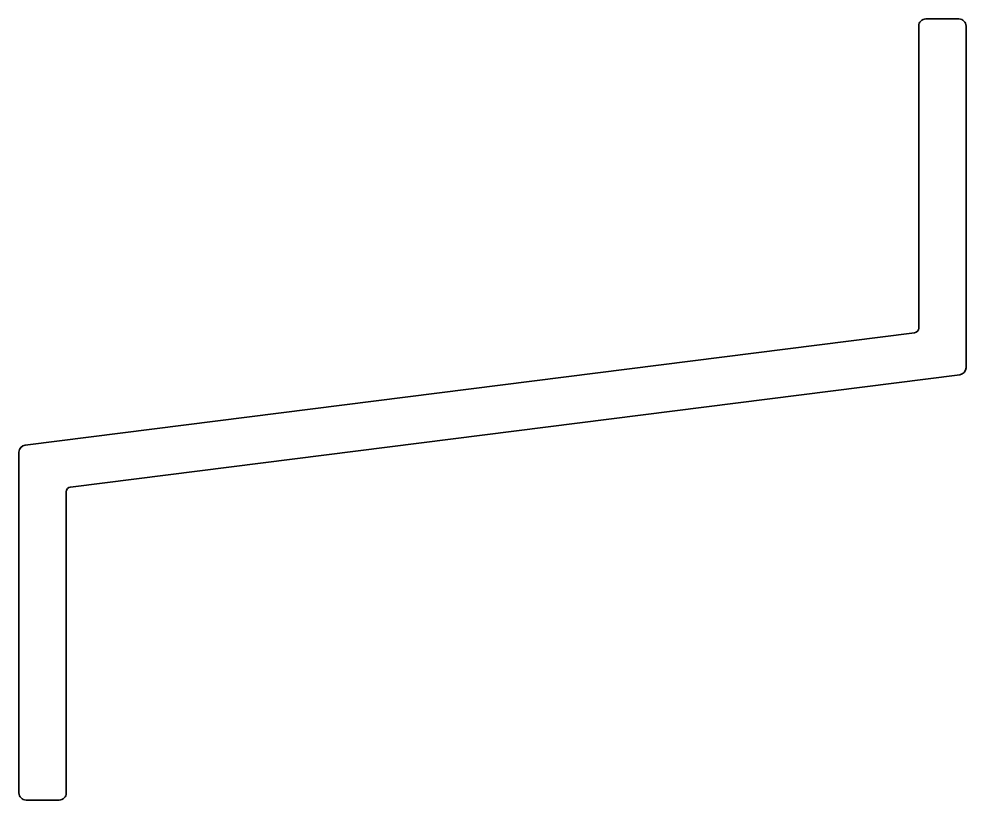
# Model space of a CAD drawing. Header units: millimetres. Extents: x 15 to 55, y 30 to 63.
import ezdxf

# ---------------------------------------------------------------- set-up
doc = ezdxf.new("R2010")
doc.units = ezdxf.units.MM
doc.layers.add('AM_0', color=7, linetype='Continuous', lineweight=35)
doc.layers.add('X_COMP_CONT_ALU', color=50, linetype='Continuous', lineweight=35)

# ---------------------------------------------------------------- blocks, each defined once
blk = doc.blocks.new('126807-ICC')
at = {"layer": 'X_COMP_CONT_ALU'}
blk.add_lwpolyline([(-40, -17.7), (-40, -3.301, -0.377872), (-39.738, -3.004), (-2.175, 1.741, 0.377872), (-2, 1.94), (-2, 14.7, -0.414214), (-1.7, 15), (-0.3, 15, -0.414214), (0, 14.7), (0, 0.264, -0.377872), (-0.262, -0.033), (-37.825, -4.778, 0.377872), (-38, -4.976), (-38, -17.7, -0.414214), (-38.3, -18), (-39.7, -18, -0.414214), (-40, -17.7)], format="xyb", close=True, dxfattribs=at)

msp = doc.modelspace()

# ---------------------------------------------------------------- block references
at = {"layer": 'AM_0'}
msp.add_blockref('126807-ICC', (55, 48), dxfattribs=at)

doc.saveas('drawing.dxf')
